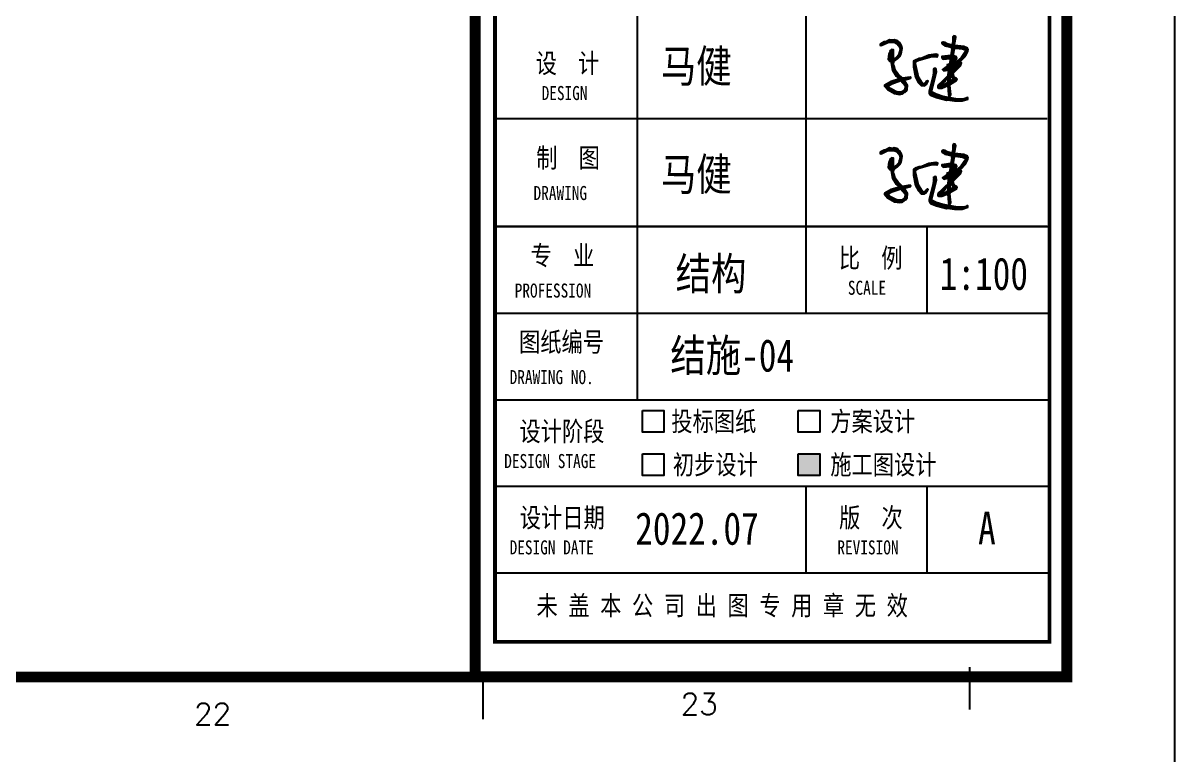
# Model space of a CAD drawing. Header units: inches. Extents: x 18712 to 314639, y 0 to 420500.
# Drawn here: x 126959 to 137612, y 84379 to 91145 of the extents above; entities that cross this region are included whole.
import ezdxf
from ezdxf.enums import TextEntityAlignment as Align

# ---------------------------------------------------------------- set-up
doc = ezdxf.new("R2010")
doc.units = ezdxf.units.IN
doc.header["$LTSCALE"] = 1000
doc.header["$MEASUREMENT"] = 0
doc.layers.get('0').update_dxf_attribs({"true_color": 0xffffff})
for name, color, linetype, true_color in [('TK', 7, 'Continuous', 0xffffff), ('TK-TEXT', 4, 'Continuous', 0x00ffff), ('ZG-图号', 2, 'Continuous', 0xffff00), ('ZG-图框层', 4, 'Continuous', 0x00ffff), ('签名', 3, 'Continuous', 0x00ff00)]:
    doc.layers.add(name, color=color, linetype=linetype, true_color=true_color)
doc.styles.add('-宋体', font='simsun.ttc', dxfattribs={"height": 0.2, "bigfont": 'gbcbig.shx'})
doc.styles.add('ISOCP', font='txt.shx', dxfattribs={"height": 0.2, "bigfont": 'gbcbig.shx'})

# ---------------------------------------------------------------- blocks, each defined once
blk = doc.blocks.new('DAnoyomous23047')
at = {"layer": 'TK', "style": '-宋体', "width": 0.8}
for s, height, p in [('设  计', 180, (131700, 90683)), ('DESIGN', 130, (131755, 90433))]:
    blk.add_text(s, height=height, dxfattribs=at).set_placement(p)
blk = doc.blocks.new('DAnoyomous23050')
at = {"layer": 'TK', "style": '-宋体', "width": 0.8}
for s, height, p in [('制  图', 180, (131705, 89809)), ('DRAWING', 130, (131680, 89509))]:
    blk.add_text(s, height=height, dxfattribs=at).set_placement(p)
blk = doc.blocks.new('DAnoyomous23089')
at = {"layer": 'TK', "style": '-宋体', "width": 0.8}
for s, height, p in [('专  业', 180, (131653, 88907)), ('PROFESSION', 130, (131506, 88607))]:
    blk.add_text(s, height=height, dxfattribs=at).set_placement(p)
blk = doc.blocks.new('DAnoyomous23092')
at = {"layer": 'TK', "style": '-宋体', "width": 0.8}
for s, height, p in [('图纸编号', 180, (131546, 88107)), ('DRAWING NO.', 130, (131459, 87807))]:
    blk.add_text(s, height=height, dxfattribs=at).set_placement(p)
blk = doc.blocks.new('DAnoyomous23095')
at = {"layer": 'TK', "style": '-宋体', "width": 0.8}
for s, height, p in [('设计阶段', 180, (131550, 87281)), ('DESIGN STAGE', 130, (131409, 87031))]:
    blk.add_text(s, height=height, dxfattribs=at).set_placement(p)
blk = doc.blocks.new('DAnoyomous23098')
at = {"layer": 'TK', "style": '-宋体', "width": 0.8}
for s, height, p in [('设计日期', 180, (131553, 86483)), ('DESIGN DATE', 130.03, (131459, 86233))]:
    blk.add_text(s, height=height, dxfattribs=at).set_placement(p)
blk = doc.blocks.new('DAnoyomous23101')
at = {"layer": 'TK', "style": '-宋体', "width": 0.8}
for s, height, p in [('比  例', 180, (134504, 88883)), ('SCALE', 130, (134587, 88633))]:
    blk.add_text(s, height=height, dxfattribs=at).set_placement(p)
blk = doc.blocks.new('DAnoyomous23104')
at = {"layer": 'TK', "style": '-宋体', "width": 0.8}
for s, height, p in [('版  次', 180, (134506, 86483)), ('REVISION', 130, (134490, 86233))]:
    blk.add_text(s, height=height, dxfattribs=at).set_placement(p)
blk = doc.blocks.new('A$C7AAE5C23')
at = {"linetype": 'Continuous'}
h = blk.add_hatch(dxfattribs=at)
h.set_pattern_fill('ANSI31', color=256, scale=645.16, angle=45, style=0)
h.set_pattern_definition([(45, (-1084.99159, -1159.88786), (-0.088388348, 0.088388348), [])])
h.paths.add_polyline_path([(183.1, 83.4), (181.5, 67), (164.7, 50.6), (155.6, 42.5), (154.4, 37), (156, 34.4), (165.4, 34.5), (181.4, 41), (183.3, 17.3), (184.5, 13.4), (187.3, 12.8), (189.1, 17.5), (187.2, 41.1), (188.2, 45.2), (204.8, 54.5), (206.2, 57.8), (204.1, 61.2), (201.4, 61.8), (197.8, 65.5), (195.6, 74.7), (215.2, 94.2), (217.7, 101.6), (212.1, 102.9), (228.4, 120.2), (234.8, 132.5), (236.1, 138), (234, 141.4), (224.1, 145.8), (200, 148.4), (199.3, 151.5), (202.8, 170.2), (200.7, 173.6), (197.9, 174.3), (195.4, 172.7), (194.7, 156.9), (192.3, 149.4), (179.3, 153.1), (173.6, 156.6), (169.5, 157.5), (167.8, 156.5), (166.4, 156.8), (165.8, 154), (167.9, 150.6), (173.6, 147.2), (190.2, 143.4), (192.2, 136.4), (189.6, 121.8), (165.7, 118.5), (165, 115.8), (168.5, 112.1), (186.4, 113.8), (187.9, 107.7), (185.7, 98), (179.5, 96.5), (180.3, 93.4), (167.3, 84.1), (170.8, 80.4)], flags=0)
h.paths.add_polyline_path([(191.1, 83.7), (188.8, 79.9), (188.7, 76.3), (192.1, 78.4), (191.4, 85.1)], flags=0)
h.paths.add_polyline_path([(195.1, 88.6), (196.1, 83.3), (204.6, 92.2), (203.3, 92.6)], flags=0)
h.paths.add_polyline_path([(193.1, 95.6), (201.2, 99.5), (206.4, 106.3), (217.2, 115.5), (229.3, 133.8), (227.7, 136.3), (221.1, 139.2), (202.1, 141.4), (199, 140.7), (195.4, 121.9), (196.5, 120.2), (203.4, 118.6), (205.5, 115.2), (202.3, 107.3), (192.9, 97.8)], flags=0)
h.paths.add_polyline_path([(191.4, 72.1), (191, 70.7), (189.3, 69.6), (187, 52.8), (196.8, 57.8), (193.1, 63.7)], flags=0)
h.paths.add_polyline_path([(194.7, 106.1), (198.2, 111.8), (196.3, 113), (194.6, 111.9), (193.2, 108.6)], flags=0)
h.paths.add_polyline_path([(181.3, 59.8), (176.2, 56.6), (174.8, 53.3), (162.8, 42.3), (174.3, 44.8), (181.9, 49.6)], flags=0)
h.paths.add_polyline_path([(142.4, 67.2), (131.3, 24.8), (131.2, 21.2), (134.9, 15.3), (150.8, 8.8), (177.6, 1.9), (180.7, 2.7), (198.9, 0), (220, 0.3), (234.8, 4.9), (234.9, 8.5), (232.1, 9.1), (231, 7.2), (221.8, 4.9), (202.4, 5.7), (167.6, 12.2), (150, 17.7), (137.7, 24.1), (151.3, 77.6), (150.1, 85.1), (149, 86.8), (146.8, 86.5), (145.4, 86.9), (143.7, 85.8)], flags=0)
h.paths.add_polyline_path([(95.2, 99), (96, 105.4), (104.1, 109.3), (138.2, 119), (151.8, 118), (153.5, 119.1), (154.4, 123.2), (149.7, 125), (130.3, 122.2), (111.7, 114.1), (105, 113.4), (97.7, 110), (96.4, 110.3), (89.6, 106.1), (89.7, 90.8), (95.1, 63.5), (103.3, 48.6), (110.4, 41.2), (118.9, 40.7), (125.2, 45.8), (129, 52.9), (127.1, 54.1), (123.7, 51.9), (123.1, 49.2), (117.1, 45.4), (113.8, 46.9), (103.2, 63.8)], flags=0)
h.paths.add_polyline_path([(64.4, 56), (81.5, 60.8), (82.6, 62.7), (80.7, 63.9), (60.4, 60.5), (48.5, 71.9), (40.7, 82.4), (38.2, 93.8), (36.1, 97.2), (36.6, 105.8), (47.9, 114.1), (53.6, 120.1), (56.6, 126.7), (59.2, 141.3), (57.7, 147.4), (52.3, 155.9), (49.1, 157.4), (46.9, 160.8), (38.1, 163.5), (34.2, 162.2), (25.1, 163.6), (15.2, 158.5), (10.8, 158.1), (2.3, 152.8), (0.9, 153.1), (0, 149), (2.8, 148.3), (21.3, 156.4), (37.4, 157.1), (45.9, 153), (52.6, 144.2), (53.8, 136.7), (50.1, 123.8), (43.2, 115.9), (35.6, 111.1), (36.3, 136.3), (30.8, 137.6), (27.9, 134.6), (23.5, 124.8), (22.1, 112), (25.8, 106.1), (28.5, 105.5), (30.1, 102.9), (33.5, 82.6), (43.6, 66.5), (52, 58.8), (30.2, 52.2), (12.7, 42.4), (12.1, 39.6), (20.2, 30.5), (38.8, 19.8), (52, 17.5), (59.6, 18.6), (70, 26.4), (72.3, 30.2), (73.5, 41.6)], flags=0)
h.paths.add_polyline_path([(66.8, 40.9), (56, 54.3), (31.7, 46), (22.4, 40.2), (23.1, 37.1), (28, 33.1), (42.3, 25.5), (49.1, 23.9), (57.2, 24.3), (65.7, 29.6), (67.5, 34.3)], flags=0)
h.paths.add_polyline_path([(29, 110.5), (30.6, 111.5), (30.5, 126.8), (29.6, 126.3), (26.4, 118.3)], flags=0)
at = {"linetype": 'Continuous', "lineweight": -3}
for points in [[(2.3, 152.8), (0.9, 153.1), (0, 149), (2.8, 148.3), (21.3, 156.4), (37.4, 157.1), (45.9, 153), (52.6, 144.2), (53.8, 136.7), (50.1, 123.8), (43.2, 115.9), (35.6, 111.1), (36.3, 136.3), (30.8, 137.6), (27.9, 134.6), (23.5, 124.8), (22.1, 112), (25.8, 106.1), (28.5, 105.5), (30.1, 102.9), (33.5, 82.6), (43.6, 66.5), (52, 58.8), (30.2, 52.2), (12.7, 42.4), (12.1, 39.6), (20.2, 30.5), (38.8, 19.8), (52, 17.5), (59.6, 18.6), (70, 26.4), (72.3, 30.2), (73.5, 41.6), (64.4, 56), (81.5, 60.8), (82.6, 62.7), (80.7, 63.9), (60.4, 60.5), (48.5, 71.9), (40.7, 82.4), (38.2, 93.8), (36.1, 97.2), (36.6, 105.8), (47.9, 114.1), (53.6, 120.1), (56.6, 126.7), (59.2, 141.3), (57.7, 147.4), (52.3, 155.9), (49.1, 157.4), (46.9, 160.8), (38.1, 163.5), (34.2, 162.2), (25.1, 163.6), (15.2, 158.5), (10.8, 158.1)], [(167.8, 156.5), (166.4, 156.8), (165.8, 154), (167.9, 150.6), (173.6, 147.2), (190.2, 143.4), (192.2, 136.4), (189.6, 121.8), (165.7, 118.5), (165, 115.8), (168.5, 112.1), (186.4, 113.8), (187.9, 107.7), (185.7, 98), (179.5, 96.5), (180.3, 93.4), (167.3, 84.1), (170.8, 80.4), (183.1, 83.4), (181.5, 67), (164.7, 50.6), (155.6, 42.5), (154.4, 37), (156, 34.4), (165.4, 34.5), (181.4, 41), (183.3, 17.3), (184.5, 13.4), (187.3, 12.8), (189.1, 17.5), (187.2, 41.1), (188.2, 45.2), (204.8, 54.5), (206.2, 57.8), (204.1, 61.2), (201.4, 61.8), (197.8, 65.5), (195.6, 74.7), (215.2, 94.2), (217.7, 101.6), (212.1, 102.9), (228.4, 120.2), (234.8, 132.5), (236.1, 138), (234, 141.4), (224.1, 145.8), (200, 148.4), (199.3, 151.5), (202.8, 170.2), (200.7, 173.6), (197.9, 174.3), (195.4, 172.7), (194.7, 156.9), (192.3, 149.4), (179.3, 153.1), (173.6, 156.6), (169.5, 157.5)], [(29.6, 126.3), (30.5, 126.8), (30.6, 111.5), (29, 110.5), (26.4, 118.3)], [(97.7, 110), (96.4, 110.3), (89.6, 106.1), (89.7, 90.8), (95.1, 63.5), (103.3, 48.6), (110.4, 41.2), (118.9, 40.7), (125.2, 45.8), (129, 52.9), (127.1, 54.1), (123.7, 51.9), (123.1, 49.2), (117.1, 45.4), (113.8, 46.9), (103.2, 63.8), (95.2, 99), (96, 105.4), (104.1, 109.3), (138.2, 119), (151.8, 118), (153.5, 119.1), (154.4, 123.2), (149.7, 125), (130.3, 122.2), (111.7, 114.1), (105, 113.4)], [(199, 140.7), (202.1, 141.4), (221.1, 139.2), (227.7, 136.3), (229.3, 133.8), (217.2, 115.5), (206.4, 106.3), (201.2, 99.5), (193.1, 95.6), (192.9, 97.8), (202.3, 107.3), (205.5, 115.2), (203.4, 118.6), (196.5, 120.2), (195.4, 121.9)], [(194.6, 111.9), (196.3, 113), (198.2, 111.8), (194.7, 106.1), (193.2, 108.6)], [(195.1, 88.6), (203.3, 92.6), (204.6, 92.2), (196.1, 83.3)], [(146.8, 86.5), (145.4, 86.9), (143.7, 85.8), (142.4, 67.2), (131.3, 24.8), (131.2, 21.2), (134.9, 15.3), (150.8, 8.8), (177.6, 1.9), (180.7, 2.7), (198.9, 0), (220, 0.3), (234.8, 4.9), (234.9, 8.5), (232.1, 9.1), (231, 7.2), (221.8, 4.9), (202.4, 5.7), (167.6, 12.2), (150, 17.7), (137.7, 24.1), (151.3, 77.6), (150.1, 85.1), (149, 86.8)], [(189.3, 69.6), (191, 70.7), (191.4, 72.1), (193.1, 63.7), (196.8, 57.8), (187, 52.8)], [(191.1, 83.7), (191.4, 85.1), (192.1, 78.4), (188.7, 76.3), (188.8, 79.9)], [(22.4, 40.2), (31.7, 46), (56, 54.3), (66.8, 40.9), (67.5, 34.3), (65.7, 29.6), (57.2, 24.3), (49.1, 23.9), (42.3, 25.5), (28, 33.1), (23.1, 37.1)], [(176.2, 56.6), (181.3, 59.8), (181.9, 49.6), (174.3, 44.8), (162.8, 42.3), (174.8, 53.3)]]:
    blk.add_lwpolyline(points, close=True, dxfattribs=at)

msp = doc.modelspace()

# ---------------------------------------------------------------- hatches: boundary and pattern name
msp.add_hatch(color=256).paths.add_polyline_path([(134126.8, 87159.4), (134126.8, 86959.4), (134326.8, 86959.4), (134326.8, 87159.4)], flags=0)

# ---------------------------------------------------------------- linework, layer by layer
at = {"layer": 'TK', "lineweight": -3}
for p, q in [((132638.7, 96262.8), (132638.7, 89262.8)), ((134198, 96262.8), (134198, 89262.8)), ((131323.9, 90262.8), (136430.9, 90262.8)), ((131323.9, 90262.8), (136430.9, 90262.8)), ((136430.9, 89262.8), (131323.9, 89262.8)), ((131323.9, 89262.8), (136430.9, 89262.8)), ((131323.9, 89262.8), (136430.9, 89262.8)), ((131343.9, 89262.8), (136450.9, 89262.8)), ((131543.9, 89262.8), (136450.9, 89262.8)), ((132638.7, 89262.8), (132638.7, 87662.8)), ((134198, 89262.8), (134198, 88462.8)), ((135317.1, 89262.8), (135317.1, 88462.8)), ((131343.9, 88462.8), (136450.9, 88462.8)), ((131543.9, 88462.8), (136450.9, 88462.8)), ((131343.9, 87662.8), (136450.9, 87662.8)), ((131543.9, 87662.8), (136450.9, 87662.8)), ((131543.9, 87662.8), (136450.9, 87662.8)), ((131543.9, 87662.8), (136450.9, 87662.8)), ((131543.9, 87662.8), (136450.9, 87662.8)), ((131343.9, 86862.8), (136450.9, 86862.8)), ((131543.9, 86862.8), (136450.9, 86862.8)), ((134198, 86862.8), (134198, 86062.8)), ((135317.1, 86862.8), (135317.1, 86062.8)), ((131343.9, 86062.8), (136450.9, 86062.8)), ((131543.9, 86062.8), (135543.9, 86062.8)), ((135712.2, 85191.3), (135712.2, 84800)), ((131212.2, 85100), (131212.2, 84708.7))]:
    msp.add_line(p, q, dxfattribs=at)
for points in [[(18712.2, 168200), (18712.2, 84100), (137612.2, 84100), (137612.2, 168200)], [(132686.5, 87562.8), (132886.5, 87562.8), (132886.5, 87362.8), (132686.5, 87362.8)], [(134126.8, 87562.8), (134326.8, 87562.8), (134326.8, 87362.8), (134126.8, 87362.8)], [(132686.5, 87162.8), (132886.5, 87162.8), (132886.5, 86962.8), (132686.5, 86962.8)], [(134126.8, 87162.8), (134326.8, 87162.8), (134326.8, 86962.8), (134126.8, 86962.8)]]:
    msp.add_lwpolyline(points, close=True, dxfattribs=at)
for points, const_width in [([(21212.2, 167200), (21212.2, 85100), (136612.2, 85100), (136612.2, 167200)], 100), ([(131323.9, 102639.8), (136450.9, 102639.8), (136450.9, 85425.3), (131323.9, 85425.3)], 34.7)]:
    msp.add_lwpolyline(points, close=True, dxfattribs=dict(at, const_width=const_width))
at = {"layer": 'TK', "lineweight": -3, "const_width": 100}
msp.add_lwpolyline([(131140.8, 85145.7), (131140.8, 167200)], dxfattribs=at)
at = {"layer": 'TK', "lineweight": -3}
msp.add_lwpolyline([(131140.8, 85145.7), (136612.2, 85145.7), (136612.2, 167200)], dxfattribs=at)
at = {"layer": 'ZG-图框层', "lineweight": -3}
msp.add_lwpolyline([(18712.2, 84100), (137612.2, 84100), (137612.2, 168200), (18712.2, 168200)], close=True, dxfattribs=at)
at = {"layer": 'ZG-图框层', "lineweight": -3, "const_width": 100}
msp.add_lwpolyline([(21212.2, 85100), (136612.2, 85100), (136612.2, 167200), (21212.2, 167200)], close=True, dxfattribs=at)

# ---------------------------------------------------------------- block references
at = {"layer": 'TK'}
for name in ['DAnoyomous23047', 'DAnoyomous23050', 'DAnoyomous23089', 'DAnoyomous23101', 'DAnoyomous23092', 'DAnoyomous23095', 'DAnoyomous23098', 'DAnoyomous23104']:
    msp.add_blockref(name, (0, 0), dxfattribs=at)
at = {"layer": '签名', "linetype": 'Continuous', "xscale": 3.456000000001969, "yscale": 3.456000000001969}
for p in [(134884.7, 90425), (134884.7, 89425)]:
    msp.add_blockref('A$C7AAE5C23', p, dxfattribs=at)

# ---------------------------------------------------------------- texts
at = {"layer": 'TK', "style": '-宋体', "width": 0.8}
for s, p in [('投标图纸', (133347.4, 87462.8)), ('方案设计  ', (134915.3, 87462.8)), ('初步设计', (133361.8, 87062.8)), ('施工图设计', (134915.3, 87062.8))]:
    msp.add_text(s, height=180, dxfattribs=at).set_placement(p, align=Align.MIDDLE_CENTER)
msp.add_text('未 盖 本 公 司 出 图 专 用 章 无 效', height=180, dxfattribs=at).set_placement((135142.2, 85760.6), align=Align.MIDDLE_RIGHT)
at = {"layer": 'TK', "style": 'ISOCP'}
for s, p in [('23', (133212.2, 84850)), ('22', (128712.2, 84758.7))]:
    msp.add_text(s, height=200, dxfattribs=at).set_placement(p, align=Align.MIDDLE_CENTER)
at = {"layer": 'TK-TEXT', "style": '-宋体', "width": 0.8}
for p in [(132857.9, 90597.1), (132857.9, 89597.1)]:
    msp.add_text('马健', height=300, dxfattribs=at).set_placement(p)
for tag, p, s in [('结构', (132994.3, 88678.2), '结构'), ('1:100', (135436.8, 88678.2), '1:100'), ('2022.07', (132620.4, 86322.6), '2022.07'), ('A', (135791.5, 86326.8), 'A')]:
    msp.add_attdef(tag, p, s, height=300, dxfattribs=at)
at = {"layer": 'ZG-图号', "style": '-宋体', "width": 0.8}
msp.add_attdef('结施-04', (132945.5, 87922.8), '结施-04', height=300, dxfattribs=at)

doc.saveas('drawing.dxf')
